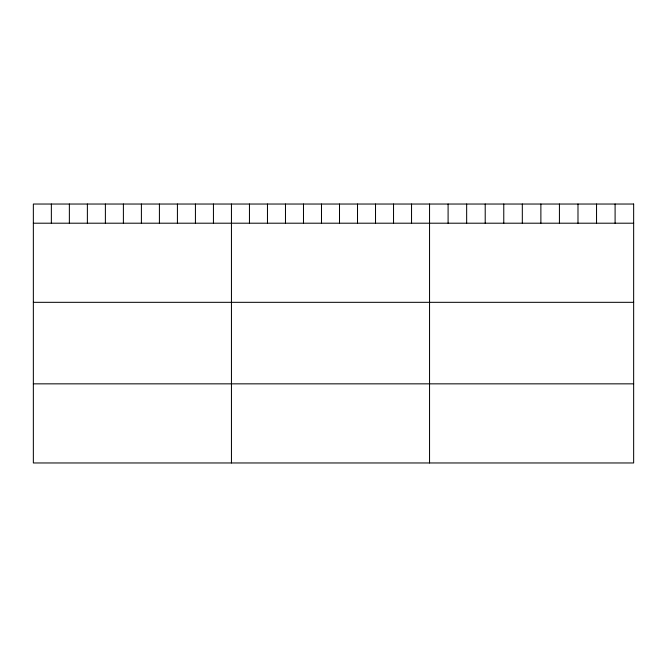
<?xml version="1.0" encoding="UTF-8"?>
<svg xmlns="http://www.w3.org/2000/svg" width="667" height="667" viewBox="0 0 667 667"><rect width="100%" height="100%" fill="white"/><g stroke="black" fill="none" stroke-linecap="round" stroke-linejoin="round"><path stroke-width="1" d="M33.35 223.203L633.65 223.203M33.35 302.326L633.65 302.326M33.35 383.842L633.65 383.842M615.099 204.035L615.099 223.203M596.54 204.035L596.54 223.203M577.989 204.035L577.989 223.203M559.43 204.035L559.43 223.203M540.879 204.035L540.879 223.203M522.319 204.035L522.319 223.203M503.768 204.035L503.768 223.203M485.209 204.035L485.209 223.203M466.658 204.035L466.658 223.203M448.099 204.035L448.099 223.203M429.548 204.035L429.548 462.965M411.539 204.035L411.539 223.203M393.53 204.035L393.53 223.203M375.521 204.035L375.521 223.203M357.512 204.035L357.512 223.203M339.503 204.035L339.503 223.203M321.494 204.035L321.494 223.203M303.485 204.035L303.485 223.203M285.476 204.035L285.476 223.203M267.467 204.035L267.467 223.203M249.458 204.035L249.458 223.203M231.449 204.035L231.449 462.965M213.44 204.035L213.44 223.203M195.431 204.035L195.431 223.203M177.422 204.035L177.422 223.203M159.413 204.035L159.413 223.203M141.404 204.035L141.404 223.203M123.395 204.035L123.395 223.203M105.386 204.035L105.386 223.203M87.377 204.035L87.377 223.203M69.368 204.035L69.368 223.203M51.359 204.035L51.359 223.203M633.65 204.035L33.35 204.035L33.35 462.965L633.65 462.965L633.65 204.035"/></g></svg>
